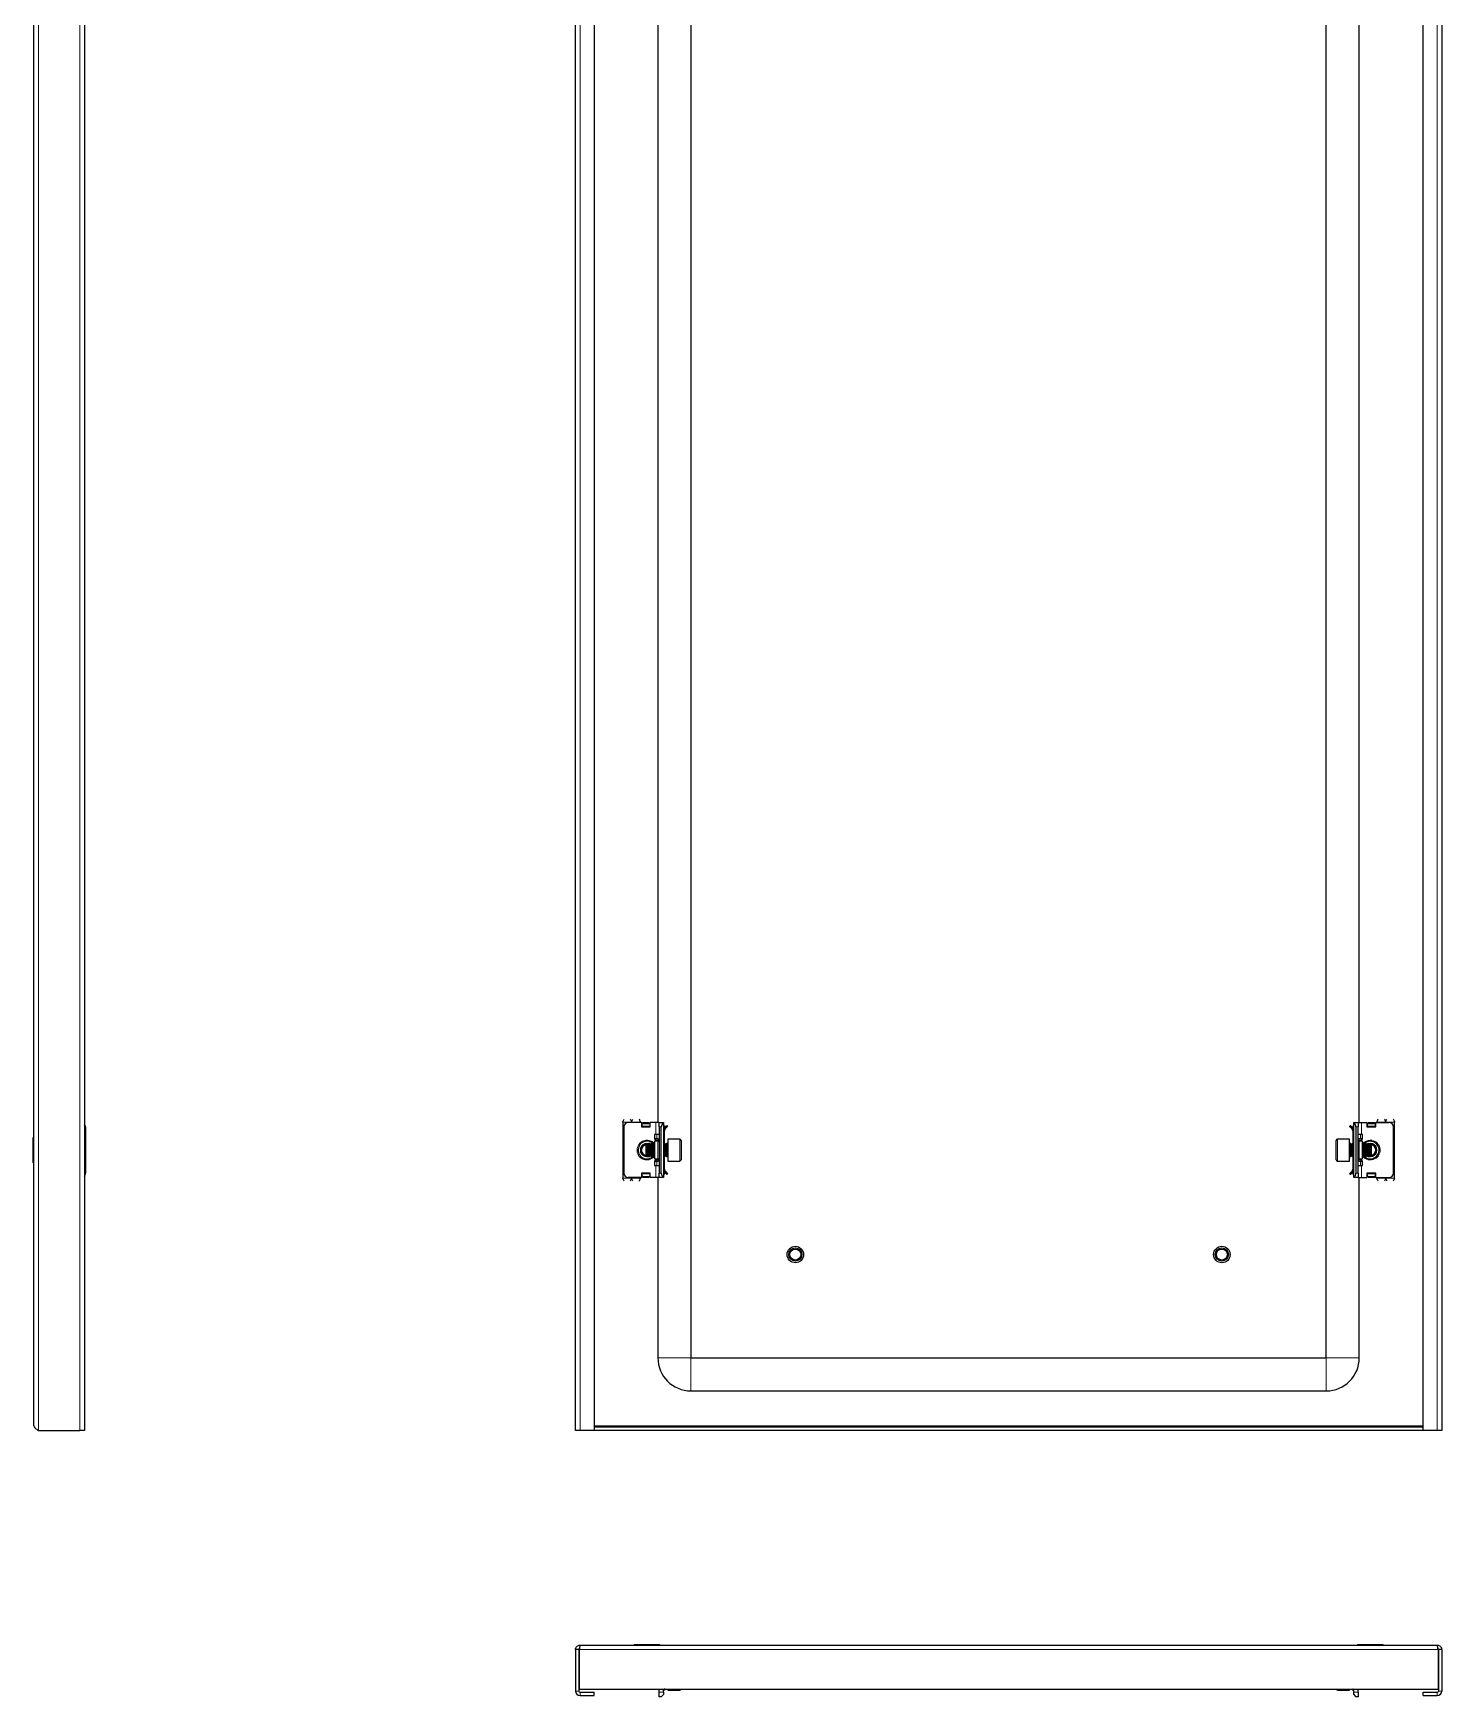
# Model space of a CAD drawing. Header units: millimetres. Extents: x -82 to 1509, y -1292 to 1206.
# Drawn here: x 868 to 1509, y -1281 to -525 of the extents above; entities that cross this region are included whole.
import ezdxf

# ---------------------------------------------------------------- set-up
doc = ezdxf.new("R2010")
doc.units = ezdxf.units.MM

msp = doc.modelspace()

# ---------------------------------------------------------------- linework, layer by layer
at = {"color": 7, "linetype": 'Continuous', "lineweight": 25}
for p, q in [((868.5, -1158.31), (868.5, 992.49)), ((891.5, 994.59), (891.5, -1160.41)), ((1114.83, -1160.41), (1114.83, 994.59)), ((1123.33, 994.59), (1123.33, -1160.41)), ((1500.33, -1160.41), (1500.33, 994.59)), ((1508.83, 994.59), (1508.83, -1160.41)), ((1167.33, 961.59), (1167.33, -1127.41)), ((1456.33, -1127.41), (1456.33, 961.59)), ((1152.33, -370.41), (1152.33, -1020.41)), ((1471.33, -1020.41), (1471.33, -370.41)), ((1136.33, -1020.16), (1136.33, -1045.66)), ((1144.83, -1020.41), (1138.83, -1020.41)), ((1144.33, -1020.16), (1144.33, -1020.41)), ((1144.83, -1020.41), (1144.83, -1022.41)), ((1145.03, -1020.53), (1144.83, -1020.53)), ((1145.03, -1022.41), (1145.03, -1020.53)), ((1145.08, -1020.79), (1145.58, -1020.44)), ((1145.58, -1020.79), (1145.08, -1021.15)), ((1145.08, -1021.15), (1145.08, -1020.79)), ((1145.58, -1020.44), (1145.58, -1020.79)), ((1145.58, -1020.44), (1148.08, -1020.44)), ((1145.58, -1020.79), (1148.08, -1020.79)), ((1148.08, -1020.79), (1148.08, -1020.44)), ((1148.08, -1020.44), (1148.58, -1020.79)), ((1148.58, -1021.15), (1148.08, -1020.79)), ((1148.58, -1020.79), (1148.58, -1021.15)), ((1148.83, -1022.41), (1148.83, -1020.41)), ((1151.33, -1020.41), (1148.83, -1020.41)), ((1152.83, -1020.41), (1151.33, -1020.41)), ((1152.83, -1022.41), (1152.83, -1020.41)), ((1152.83, -1020.41), (1154.83, -1020.41)), ((1154.83, -1020.41), (1154.83, -1020.68)), ((1154.83, -1020.68), (1154.83, -1045.15)), ((1468.83, -1020.41), (1470.83, -1020.41)), ((1468.83, -1020.68), (1468.83, -1020.41)), ((1468.83, -1045.15), (1468.83, -1020.68)), ((1470.83, -1020.41), (1470.83, -1022.41)), ((1470.83, -1020.41), (1472.33, -1020.41)), ((1472.33, -1020.41), (1474.83, -1020.41)), ((1474.83, -1020.41), (1474.83, -1022.41)), ((1475.08, -1020.79), (1475.58, -1020.44)), ((1475.58, -1020.79), (1475.08, -1021.15)), ((1475.08, -1021.15), (1475.08, -1020.79)), ((1475.58, -1020.44), (1475.58, -1020.79)), ((1475.58, -1020.44), (1478.08, -1020.44)), ((1475.58, -1020.79), (1478.08, -1020.79)), ((1478.08, -1020.79), (1478.08, -1020.44)), ((1478.08, -1020.44), (1478.58, -1020.79)), ((1478.58, -1021.15), (1478.08, -1020.79)), ((1478.58, -1020.79), (1478.58, -1021.15)), ((1478.63, -1020.53), (1478.63, -1022.41)), ((1478.83, -1020.53), (1478.63, -1020.53)), ((1478.83, -1020.41), (1484.83, -1020.41)), ((1478.83, -1022.41), (1478.83, -1020.41)), ((1479.33, -1020.41), (1479.33, -1020.16)), ((1487.33, -1045.66), (1487.33, -1020.16)), ((868.5, -1027.13), (868.2, -1027.13)), ((868.2, -1035.06), (868.2, -1027.13)), ((892, -1022.41), (892, -1043.41)), ((1136.83, -1022.41), (1136.83, -1043.41)), ((1144.83, -1022.41), (1148.83, -1022.41)), ((1145.08, -1022.06), (1145.08, -1021.15)), ((1145.08, -1022.41), (1145.08, -1022.06)), ((1148.58, -1021.15), (1148.58, -1022.06)), ((1148.58, -1022.06), (1148.58, -1022.41)), ((1150.83, -1025.91), (1150.83, -1027.91)), ((1151.33, -1025.91), (1150.83, -1025.91)), ((1150.83, -1027.66), (1151.83, -1027.66)), ((1150.83, -1027.91), (1152.51, -1028.88)), ((1152.83, -1025.91), (1151.33, -1025.91)), ((1151.83, -1027.66), (1152.33, -1027.66)), ((1152.33, -1027.66), (1152.33, -1028.78)), ((1152.83, -1022.41), (1152.83, -1043.41)), ((1153.83, -1043.41), (1153.83, -1022.41)), ((1154.83, -1021.5), (1155.04, -1021.71)), ((1155.33, -1024.16), (1154.83, -1024.16)), ((1155.33, -1027.66), (1154.83, -1027.66)), ((1155.33, -1022.41), (1155.33, -1022.87)), ((1155.33, -1027.66), (1155.33, -1024.16)), ((1155.33, -1029.91), (1155.33, -1027.66)), ((1155.42, -1022.75), (1156.39, -1021.77)), ((1155.77, -1023.1), (1155.42, -1022.75)), ((1155.77, -1023.1), (1156.75, -1022.13)), ((1156.39, -1021.77), (1156.75, -1022.13)), ((1162.23, -1027.91), (1156.83, -1027.91)), ((1156.83, -1027.91), (1156.83, -1037.54)), ((1162.83, -1028.51), (1162.83, -1036.98)), ((1460.83, -1037.31), (1460.83, -1028.51)), ((1466.83, -1027.91), (1461.43, -1027.91)), ((1466.83, -1037.91), (1466.83, -1027.91)), ((1467.27, -1021.77), (1466.92, -1022.13)), ((1467.89, -1023.1), (1466.92, -1022.13)), ((1468.25, -1022.75), (1467.27, -1021.77)), ((1467.89, -1023.1), (1468.25, -1022.75)), ((1468.33, -1022.41), (1468.33, -1022.81)), ((1468.33, -1024.16), (1468.83, -1024.16)), ((1468.33, -1024.16), (1468.33, -1027.66)), ((1468.83, -1027.66), (1468.33, -1027.66)), ((1468.33, -1027.66), (1468.33, -1029.91)), ((1468.62, -1021.71), (1468.83, -1021.5)), ((1469.83, -1022.41), (1469.83, -1043.41)), ((1470.83, -1043.41), (1470.83, -1022.41)), ((1472.33, -1025.91), (1470.83, -1025.91)), ((1471.16, -1028.88), (1472.83, -1027.91)), ((1471.33, -1028.78), (1471.33, -1027.66)), ((1471.33, -1027.66), (1471.83, -1027.66)), ((1471.83, -1027.66), (1472.83, -1027.66)), ((1472.83, -1025.91), (1472.33, -1025.91)), ((1472.83, -1027.91), (1472.83, -1025.91)), ((1474.83, -1022.41), (1478.83, -1022.41)), ((1475.08, -1022.06), (1475.08, -1021.15)), ((1475.08, -1022.41), (1475.08, -1022.06)), ((1478.58, -1021.15), (1478.58, -1022.06)), ((1478.58, -1022.06), (1478.58, -1022.41)), ((1486.83, -1043.41), (1486.83, -1022.41)), ((868.2, -1038.7), (868.2, -1035.06)), ((1147.14, -1030.16), (1146.31, -1030.35)), ((1147.39, -1029.91), (1146.83, -1030.47)), ((1146.83, -1030.47), (1146.83, -1035.17)), ((1146.83, -1035.17), (1146.83, -1035.36)), ((1146.83, -1035.36), (1147.39, -1035.91)), ((1147.44, -1029.91), (1147.39, -1029.91)), ((1147.39, -1029.91), (1147.39, -1035.69)), ((1147.39, -1035.69), (1147.39, -1035.91)), ((1147.39, -1035.91), (1147.44, -1035.91)), ((1147.83, -1030.47), (1147.44, -1029.91)), ((1147.44, -1029.91), (1147.44, -1031.77)), ((1147.44, -1031.77), (1147.44, -1035.91)), ((1147.44, -1035.91), (1147.83, -1035.36)), ((1147.99, -1030.24), (1147.62, -1030.17)), ((1148.22, -1029.91), (1147.83, -1030.47)), ((1147.83, -1030.47), (1147.83, -1031.98)), ((1147.83, -1031.98), (1147.83, -1035.36)), ((1147.83, -1035.36), (1148.22, -1035.91)), ((1148.44, -1029.91), (1148.22, -1029.91)), ((1148.22, -1029.91), (1148.22, -1031.77)), ((1148.22, -1031.77), (1148.22, -1035.91)), ((1148.22, -1035.91), (1148.44, -1035.91)), ((1148.83, -1030.47), (1148.44, -1029.91)), ((1148.44, -1029.91), (1148.44, -1031.77)), ((1148.44, -1031.77), (1148.44, -1035.91)), ((1148.44, -1035.91), (1148.83, -1035.36)), ((1148.66, -1030.22), (1148.91, -1030.36)), ((1148.91, -1035.47), (1148.66, -1035.6)), ((1149.22, -1029.91), (1148.83, -1030.47)), ((1148.83, -1030.47), (1148.83, -1031.98)), ((1148.83, -1031.98), (1148.83, -1035.36)), ((1148.83, -1035.36), (1149.22, -1035.91)), ((1149.44, -1029.91), (1149.22, -1029.91)), ((1149.22, -1029.91), (1149.22, -1031.77)), ((1149.22, -1031.77), (1149.22, -1035.91)), ((1149.22, -1035.91), (1149.44, -1035.91)), ((1149.83, -1030.47), (1149.44, -1029.91)), ((1149.44, -1029.91), (1149.44, -1031.77)), ((1149.44, -1031.77), (1149.44, -1035.91)), ((1149.44, -1035.91), (1149.83, -1035.36)), ((1150.22, -1029.91), (1149.83, -1030.47)), ((1149.83, -1030.47), (1149.83, -1031.98)), ((1149.83, -1031.98), (1149.83, -1035.36)), ((1149.83, -1035.36), (1150.22, -1035.91)), ((1150.44, -1029.91), (1150.22, -1029.91)), ((1150.22, -1029.91), (1150.22, -1031.77)), ((1150.22, -1031.77), (1150.22, -1035.91)), ((1150.22, -1035.91), (1150.44, -1035.91)), ((1150.83, -1030.47), (1150.44, -1029.91)), ((1150.44, -1029.91), (1150.44, -1031.77)), ((1150.44, -1031.77), (1150.44, -1035.91)), ((1150.44, -1035.91), (1150.83, -1035.36)), ((1152.33, -1028.91), (1150.83, -1028.91)), ((1150.83, -1028.91), (1150.83, -1036.91)), ((1155.22, -1029.91), (1154.83, -1030.47)), ((1154.83, -1035.36), (1155.22, -1035.91)), ((1155.44, -1029.91), (1155.22, -1029.91)), ((1155.22, -1029.91), (1155.22, -1031.77)), ((1155.22, -1031.77), (1155.22, -1035.91)), ((1155.22, -1035.91), (1155.44, -1035.91)), ((1155.33, -1038.16), (1155.33, -1035.91)), ((1155.83, -1030.47), (1155.44, -1029.91)), ((1155.44, -1029.91), (1155.44, -1031.77)), ((1155.44, -1031.77), (1155.44, -1035.91)), ((1155.44, -1035.91), (1155.83, -1035.36)), ((1156.22, -1029.91), (1155.83, -1030.47)), ((1155.83, -1030.47), (1155.83, -1031.98)), ((1155.83, -1031.98), (1155.83, -1035.36)), ((1155.83, -1035.36), (1156.22, -1035.91)), ((1156.58, -1029.91), (1156.22, -1029.91)), ((1156.22, -1029.91), (1156.22, -1031.77)), ((1156.22, -1031.77), (1156.22, -1035.91)), ((1156.22, -1035.91), (1156.58, -1035.91)), ((1467.44, -1029.91), (1467.08, -1029.91)), ((1467.08, -1035.91), (1467.44, -1035.91)), ((1467.83, -1030.47), (1467.44, -1029.91)), ((1467.44, -1031.77), (1467.44, -1029.91)), ((1467.44, -1035.91), (1467.44, -1031.77)), ((1467.44, -1035.91), (1467.83, -1035.36)), ((1468.22, -1029.91), (1467.83, -1030.47)), ((1467.83, -1031.98), (1467.83, -1030.47)), ((1467.83, -1035.36), (1467.83, -1031.98)), ((1467.83, -1035.36), (1468.22, -1035.91)), ((1468.44, -1029.91), (1468.22, -1029.91)), ((1468.22, -1031.77), (1468.22, -1029.91)), ((1468.22, -1035.91), (1468.22, -1031.77)), ((1468.22, -1035.91), (1468.44, -1035.91)), ((1468.33, -1035.91), (1468.33, -1038.16)), ((1468.83, -1030.47), (1468.44, -1029.91)), ((1468.44, -1031.77), (1468.44, -1029.91)), ((1468.44, -1035.91), (1468.44, -1031.77)), ((1468.44, -1035.91), (1468.83, -1035.36)), ((1472.83, -1028.91), (1471.33, -1028.91)), ((1472.83, -1036.91), (1472.83, -1028.91)), ((1473.22, -1029.91), (1472.83, -1030.47)), ((1472.83, -1035.36), (1473.22, -1035.91)), ((1473.44, -1029.91), (1473.22, -1029.91)), ((1473.22, -1031.77), (1473.22, -1029.91)), ((1473.22, -1035.91), (1473.22, -1031.77)), ((1473.22, -1035.91), (1473.44, -1035.91)), ((1473.83, -1030.47), (1473.44, -1029.91)), ((1473.44, -1031.77), (1473.44, -1029.91)), ((1473.44, -1035.91), (1473.44, -1031.77)), ((1473.44, -1035.91), (1473.83, -1035.36)), ((1474.22, -1029.91), (1473.83, -1030.47)), ((1473.83, -1031.98), (1473.83, -1030.47)), ((1473.83, -1035.36), (1473.83, -1031.98)), ((1473.83, -1035.36), (1474.22, -1035.91)), ((1474.44, -1029.91), (1474.22, -1029.91)), ((1474.22, -1031.77), (1474.22, -1029.91)), ((1474.22, -1035.91), (1474.22, -1031.77)), ((1474.22, -1035.91), (1474.44, -1035.91)), ((1474.83, -1030.47), (1474.44, -1029.91)), ((1474.44, -1031.77), (1474.44, -1029.91)), ((1474.44, -1035.91), (1474.44, -1031.77)), ((1474.44, -1035.91), (1474.83, -1035.36)), ((1474.76, -1030.36), (1475, -1030.22)), ((1475, -1035.6), (1474.76, -1035.47)), ((1475.22, -1029.91), (1474.83, -1030.47)), ((1474.83, -1031.98), (1474.83, -1030.47)), ((1474.83, -1035.36), (1474.83, -1031.98)), ((1474.83, -1035.36), (1475.22, -1035.91)), ((1475.44, -1029.91), (1475.22, -1029.91)), ((1475.22, -1031.77), (1475.22, -1029.91)), ((1475.22, -1035.91), (1475.22, -1031.77)), ((1475.22, -1035.91), (1475.44, -1035.91)), ((1475.83, -1030.47), (1475.44, -1029.91)), ((1475.44, -1031.77), (1475.44, -1029.91)), ((1475.44, -1035.91), (1475.44, -1031.77)), ((1475.44, -1035.91), (1475.83, -1035.36)), ((1476.04, -1030.17), (1475.67, -1030.24)), ((1476.22, -1029.91), (1475.83, -1030.47)), ((1475.83, -1031.98), (1475.83, -1030.47)), ((1475.83, -1035.36), (1475.83, -1031.98)), ((1475.83, -1035.36), (1476.22, -1035.91)), ((1476.28, -1029.91), (1476.22, -1029.91)), ((1476.22, -1031.77), (1476.22, -1029.91)), ((1476.22, -1035.91), (1476.22, -1031.77)), ((1476.22, -1035.91), (1476.28, -1035.91)), ((1476.83, -1030.47), (1476.28, -1029.91)), ((1476.28, -1035.91), (1476.28, -1029.91)), ((1476.28, -1035.91), (1476.83, -1035.36)), ((1477.35, -1030.35), (1476.52, -1030.16)), ((1476.83, -1035.36), (1476.83, -1030.47)), ((868.2, -1038.7), (868.5, -1038.7)), ((1148.83, -1043.41), (1144.83, -1043.41)), ((1144.83, -1043.41), (1144.83, -1045.41)), ((1145.03, -1045.3), (1145.03, -1043.41)), ((1145.08, -1043.77), (1145.08, -1043.41)), ((1148.58, -1043.41), (1148.58, -1043.77)), ((1148.83, -1045.41), (1148.83, -1043.41)), ((1150.83, -1036.91), (1152.33, -1036.91)), ((1152.51, -1036.95), (1150.83, -1037.91)), ((1150.83, -1037.91), (1150.83, -1039.91)), ((1151.83, -1038.16), (1150.83, -1038.16)), ((1150.83, -1039.91), (1151.33, -1039.91)), ((1151.33, -1039.91), (1152.83, -1039.91)), ((1152.33, -1038.16), (1151.83, -1038.16)), ((1152.33, -1037.05), (1152.33, -1038.16)), ((1152.83, -1045.41), (1152.83, -1043.41)), ((1154.83, -1038.16), (1155.33, -1038.16)), ((1155.33, -1041.66), (1154.83, -1041.66)), ((1155.33, -1041.66), (1155.33, -1038.16)), ((1155.33, -1043.41), (1155.33, -1043.02)), ((1155.77, -1042.72), (1155.42, -1043.08)), ((1155.42, -1043.08), (1156.39, -1044.05)), ((1155.77, -1042.72), (1156.75, -1043.7)), ((1156.83, -1037.54), (1156.83, -1037.91)), ((1156.83, -1037.91), (1162.23, -1037.91)), ((1162.83, -1036.98), (1162.83, -1037.31)), ((1461.43, -1037.91), (1466.83, -1037.91)), ((1467.89, -1042.72), (1466.92, -1043.7)), ((1468.25, -1043.08), (1467.27, -1044.05)), ((1467.89, -1042.72), (1468.25, -1043.08)), ((1468.33, -1038.16), (1468.33, -1041.66)), ((1468.33, -1038.16), (1468.83, -1038.16)), ((1468.33, -1041.66), (1468.83, -1041.66)), ((1468.33, -1043.41), (1468.33, -1042.95)), ((1470.83, -1039.91), (1472.33, -1039.91)), ((1470.83, -1043.41), (1470.83, -1045.41)), ((1472.83, -1037.91), (1471.16, -1036.95)), ((1471.33, -1036.91), (1472.83, -1036.91)), ((1471.33, -1038.16), (1471.33, -1037.05)), ((1471.83, -1038.16), (1471.33, -1038.16)), ((1472.83, -1038.16), (1471.83, -1038.16)), ((1472.33, -1039.91), (1472.83, -1039.91)), ((1472.83, -1039.91), (1472.83, -1037.91)), ((1474.83, -1043.41), (1474.83, -1045.41)), ((1478.83, -1043.41), (1474.83, -1043.41)), ((1475.08, -1043.77), (1475.08, -1043.41)), ((1478.58, -1043.41), (1478.58, -1043.77)), ((1478.63, -1043.41), (1478.63, -1045.3)), ((1478.83, -1045.41), (1478.83, -1043.41)), ((1144.83, -1045.41), (1138.83, -1045.41)), ((1144.33, -1045.41), (1144.33, -1045.66)), ((1144.83, -1045.3), (1145.03, -1045.3)), ((1145.08, -1044.68), (1145.08, -1043.77)), ((1145.08, -1044.68), (1145.58, -1045.04)), ((1145.08, -1045.04), (1145.08, -1044.68)), ((1145.58, -1045.39), (1145.08, -1045.04)), ((1148.08, -1045.04), (1145.58, -1045.04)), ((1145.58, -1045.04), (1145.58, -1045.39)), ((1148.08, -1045.39), (1145.58, -1045.39)), ((1148.08, -1045.04), (1148.58, -1044.68)), ((1148.08, -1045.39), (1148.08, -1045.04)), ((1148.58, -1045.04), (1148.08, -1045.39)), ((1148.58, -1043.77), (1148.58, -1044.68)), ((1148.58, -1044.68), (1148.58, -1045.04)), ((1151.33, -1045.41), (1148.83, -1045.41)), ((1152.83, -1045.41), (1151.33, -1045.41)), ((1152.33, -1045.41), (1152.33, -1127.41)), ((1154.83, -1045.41), (1152.83, -1045.41)), ((1155.04, -1044.12), (1154.83, -1044.33)), ((1154.83, -1045.15), (1154.83, -1045.41)), ((1156.39, -1044.05), (1156.75, -1043.7)), ((1467.27, -1044.05), (1466.92, -1043.7)), ((1468.83, -1044.33), (1468.62, -1044.12)), ((1468.83, -1045.41), (1468.83, -1045.15)), ((1470.83, -1045.41), (1468.83, -1045.41)), ((1470.83, -1045.41), (1472.33, -1045.41)), ((1471.33, -1127.41), (1471.33, -1045.41)), ((1472.33, -1045.41), (1474.83, -1045.41)), ((1475.08, -1044.68), (1475.08, -1043.77)), ((1475.08, -1045.04), (1475.08, -1044.68)), ((1475.08, -1044.68), (1475.58, -1045.04)), ((1475.58, -1045.39), (1475.08, -1045.04)), ((1475.58, -1045.04), (1475.58, -1045.39)), ((1478.08, -1045.04), (1475.58, -1045.04)), ((1478.08, -1045.39), (1475.58, -1045.39)), ((1478.08, -1045.04), (1478.58, -1044.68)), ((1478.08, -1045.39), (1478.08, -1045.04)), ((1478.58, -1045.04), (1478.08, -1045.39)), ((1478.58, -1043.77), (1478.58, -1044.68)), ((1478.58, -1044.68), (1478.58, -1045.04)), ((1478.63, -1045.3), (1478.83, -1045.3)), ((1478.83, -1045.41), (1484.83, -1045.41)), ((1479.33, -1045.66), (1479.33, -1045.41)), ((1167.33, -1127.41), (1456.33, -1127.41)), ((1167.33, -1142.41), (1456.33, -1142.41)), ((870.6, -1160.41), (889.4, -1160.41)), ((891.5, -1160.41), (889.4, -1160.41)), ((1116.93, -1160.41), (1114.83, -1160.41)), ((1123.33, -1160.41), (1116.93, -1160.41)), ((1500.33, -1158.91), (1123.33, -1158.91)), ((1500.33, -1160.41), (1123.33, -1160.41)), ((1506.73, -1160.41), (1500.33, -1160.41)), ((1508.83, -1160.41), (1506.73, -1160.41)), ((1116.33, -1260.06), (1114.83, -1260.06)), ((1114.83, -1260.06), (1114.83, -1278.86)), ((1116.33, -1260.06), (1116.33, -1278.86)), ((1116.53, -1260.06), (1116.53, -1277.96)), ((1116.93, -1257.96), (1506.73, -1257.96)), ((1141.55, -1257.66), (1141.55, -1257.96)), ((1141.55, -1257.66), (1153.12, -1257.66)), ((1153.12, -1257.96), (1153.12, -1257.66)), ((1470.55, -1257.66), (1470.55, -1257.96)), ((1470.55, -1257.66), (1481.7, -1257.66)), ((1481.7, -1257.66), (1482.12, -1257.66)), ((1482.12, -1257.96), (1482.12, -1257.66)), ((1507.13, -1260.06), (1507.13, -1277.96)), ((1508.83, -1260.06), (1507.33, -1260.06)), ((1507.33, -1260.06), (1507.33, -1278.86)), ((1508.83, -1260.06), (1508.83, -1278.86)), ((1116.53, -1277.96), (1507.13, -1277.96)), ((1152.83, -1279.46), (1152.83, -1277.96)), ((1154.83, -1279.46), (1154.83, -1277.96)), ((1156.83, -1277.96), (1156.83, -1278.46)), ((1466.83, -1278.46), (1466.83, -1277.96)), ((1468.83, -1279.46), (1468.83, -1277.96)), ((1470.83, -1279.46), (1470.83, -1277.96)), ((1116.93, -1279.46), (1123.33, -1279.46)), ((1116.93, -1280.96), (1123.33, -1280.96)), ((1123.33, -1280.96), (1123.33, -1279.46)), ((1152.83, -1281.46), (1152.83, -1279.46)), ((1153.83, -1281.46), (1152.83, -1281.46)), ((1153.83, -1281.46), (1154.83, -1280.46)), ((1155.33, -1278.46), (1154.83, -1278.46)), ((1154.83, -1279.46), (1154.83, -1280.46)), ((1156.83, -1278.46), (1162.23, -1278.46)), ((1461.43, -1278.46), (1466.83, -1278.46)), ((1468.33, -1278.46), (1468.83, -1278.46)), ((1468.83, -1280.46), (1468.83, -1279.46)), ((1468.83, -1280.46), (1469.83, -1281.46)), ((1470.83, -1281.46), (1469.83, -1281.46)), ((1470.83, -1279.46), (1470.83, -1281.46)), ((1500.33, -1280.96), (1500.33, -1279.46)), ((1500.33, -1279.46), (1506.73, -1279.46)), ((1500.33, -1280.96), (1506.73, -1280.96))]:
    msp.add_line(p, q, dxfattribs=at)
at = {"color": 8, "linetype": 'Continuous', "lineweight": 18}
for p, q in [((870.6, -1160.41), (870.6, 994.59)), ((889.4, -1160.41), (889.4, 994.59)), ((1116.93, 994.59), (1116.93, -1160.41)), ((1506.73, 994.59), (1506.73, -1160.41)), ((1136.33, -1020.16), (1140.33, -1020.16)), ((1140.33, -1020.16), (1144.33, -1020.16)), ((1151.33, -1020.41), (1151.33, -1025.91)), ((1472.33, -1025.91), (1472.33, -1020.41)), ((1479.33, -1020.16), (1483.33, -1020.16)), ((1487.33, -1020.16), (1483.33, -1020.16)), ((1148.58, -1022.06), (1145.08, -1022.06)), ((1151.83, -1025.91), (1151.83, -1027.66)), ((1153.83, -1022.41), (1152.83, -1022.41)), ((1154.83, -1021.91), (1155.04, -1021.71)), ((1154.83, -1022.41), (1155.33, -1022.41)), ((1162.23, -1037.54), (1162.23, -1027.91)), ((1461.43, -1027.91), (1461.43, -1037.91)), ((1468.83, -1022.41), (1468.33, -1022.41)), ((1468.83, -1021.91), (1468.62, -1021.71)), ((1470.83, -1022.41), (1469.83, -1022.41)), ((1471.83, -1027.66), (1471.83, -1025.91)), ((1478.58, -1022.06), (1475.08, -1022.06)), ((1152.33, -1036.91), (1152.33, -1028.91)), ((1156.58, -1035.91), (1156.58, -1029.91)), ((1467.08, -1029.91), (1467.08, -1035.69)), ((1467.08, -1035.69), (1467.08, -1035.91)), ((1471.33, -1028.91), (1471.33, -1036.91)), ((1151.33, -1039.91), (1151.33, -1045.41)), ((1151.83, -1038.16), (1151.83, -1039.91)), ((1152.83, -1043.41), (1153.83, -1043.41)), ((1154.83, -1043.41), (1155.33, -1043.41)), ((1162.23, -1037.91), (1162.23, -1037.54)), ((1468.83, -1043.41), (1468.33, -1043.41)), ((1469.83, -1043.41), (1470.83, -1043.41)), ((1471.83, -1039.91), (1471.83, -1038.16)), ((1472.33, -1045.41), (1472.33, -1039.91)), ((1136.33, -1045.66), (1140.33, -1045.66)), ((1144.33, -1045.66), (1140.33, -1045.66)), ((1145.08, -1043.77), (1148.58, -1043.77)), ((1154.83, -1043.91), (1155.04, -1044.12)), ((1468.83, -1043.91), (1468.62, -1044.12)), ((1475.08, -1043.77), (1478.58, -1043.77)), ((1483.33, -1045.66), (1479.33, -1045.66)), ((1487.33, -1045.66), (1483.33, -1045.66)), ((1167.33, -1127.41), (1152.33, -1127.41)), ((1167.33, -1127.41), (1167.33, -1142.41)), ((1456.33, -1127.41), (1456.33, -1142.41)), ((1456.33, -1127.41), (1471.33, -1127.41)), ((1500.33, -1158.31), (1123.33, -1158.31)), ((1116.53, -1260.06), (1507.13, -1260.06)), ((1162.23, -1278.46), (1162.23, -1277.96)), ((1461.43, -1277.96), (1461.43, -1278.46)), ((1116.33, -1278.86), (1114.83, -1278.86)), ((1116.93, -1279.46), (1116.93, -1280.96)), ((1152.83, -1279.46), (1154.83, -1279.46)), ((1468.83, -1279.46), (1470.83, -1279.46)), ((1506.73, -1279.46), (1506.73, -1280.96)), ((1507.33, -1278.86), (1508.83, -1278.86))]:
    msp.add_line(p, q, dxfattribs=at)
at = {"color": 7, "linetype": 'Continuous', "lineweight": 25, "flags": 128}
for points in [[(1147.62, -1035.66), (1147.87, -1035.62), (1147.99, -1035.59)], [(1475.67, -1035.59), (1475.8, -1035.62), (1476.04, -1035.66)]]:
    msp.add_lwpolyline(points, dxfattribs=at)
at = {"color": 7, "linetype": 'Continuous', "lineweight": 25}
for centre, radius in [((1214.83, -1080.41), 3.75), ((1214.83, -1080.41), 3), ((1214.83, -1080.41), 2.5), ((1408.83, -1080.41), 3.75), ((1408.83, -1080.41), 3), ((1408.83, -1080.41), 2.5)]:
    msp.add_circle(centre, radius, dxfattribs=at)
for centre, radius, start, end in [((1138.83, -1022.41), 2, 90, 180), ((1155.83, -1022.41), 2, 120, 180), ((1467.83, -1022.41), 2, 0, 60), ((1484.83, -1022.41), 2, 0, 90), ((890, -1022.41), 2, 0, 41.40962), ((1152.33, -1028.41), 0.5, 270, 0), ((1154.33, -1022.41), 1, 0, 45), ((1162.23, -1028.51), 0.6, 0, 90), ((1461.43, -1028.51), 0.6, 90, 180), ((1469.33, -1022.41), 1, 135, 180), ((1471.33, -1028.41), 0.5, 180, 270), ((1147.33, -1032.91), 4, 45.71765, 270), ((1147.33, -1032.91), 3, 74.33161, 285.66839), ((1147.33, -1032.91), 2.76, 111.7574, 265.98739), ((1147.33, -1032.91), 2.45, 101.79772, 201.7574), ((1147.33, -1032.91), 2.45, 201.7574, 258.20228), ((1147.33, -1032.91), 4, 270, 314.28235), ((1156.58, -1029.66), 0.25, 270, 0), ((1156.58, -1036.16), 0.25, 360, 90), ((1467.08, -1029.66), 0.25, 180, 270), ((1467.08, -1036.16), 0.25, 90, 180), ((1476.33, -1032.91), 4, 90, 134.28235), ((1476.33, -1032.91), 4, 225.71765, 90), ((1476.33, -1032.91), 3, 254.33161, 105.66839), ((1476.33, -1032.91), 2.76, 274.01261, 68.2426), ((1476.33, -1032.91), 2.45, 281.79772, 78.20228), ((890, -1043.41), 2, 318.59038, 0), ((1138.83, -1043.41), 2, 180, 270), ((1152.33, -1037.41), 0.5, 0, 90), ((1155.83, -1043.41), 2, 180, 240), ((1154.33, -1043.41), 1, 315, 0), ((1162.23, -1037.31), 0.6, 270, 360), ((1461.43, -1037.31), 0.6, 180, 270), ((1469.33, -1043.41), 1, 180, 225), ((1467.83, -1043.41), 2, 300, 0), ((1471.33, -1037.41), 0.5, 90, 180), ((1484.83, -1043.41), 2, 270, 0), ((1167.33, -1127.41), 15, 180, 270), ((1456.33, -1127.41), 15, 270, 0), ((1162.23, -1277.86), 0.6, 270, 350.40593), ((1461.43, -1277.86), 0.6, 189.59407, 270), ((1116.93, -1278.86), 2.1, 180, 270), ((1116.93, -1278.86), 0.6, 180, 270), ((1506.73, -1278.86), 2.1, 270, 0), ((1506.73, -1278.86), 0.6, 270, 0)]:
    msp.add_arc(centre, radius, start, end, dxfattribs=at)
at = {"color": 8, "linetype": 'Continuous', "lineweight": 18}
for centre, start, end in [((1147.33, -1032.91), 38.94244, 270), ((1476.33, -1032.91), 218.94244, 90), ((1476.33, -1032.91), 90, 141.05756), ((1147.33, -1032.91), 270, 321.05756)]:
    msp.add_arc(centre, 4.5, start, end, dxfattribs=at)
at = {"color": 7, "linetype": 'Continuous', "lineweight": 25}
for points, knots in [([(1136.33, -1020.16), (1136.43, -1019.92), (1136.62, -1019.43), (1136.81, -1019.04), (1136.9, -1018.84)], [0, 0, 0, 0, 0.5020654, 1, 1, 1, 1]), ([(1139.76, -1018.85), (1139.84, -1019.01), (1140.01, -1019.36), (1140.21, -1019.84), (1140.32, -1020.12), (1140.33, -1020.16)], [0, 0, 0, 0, 0.4154826, 0.9171518, 1, 1, 1, 1]), ([(1140.33, -1020.16), (1140.43, -1019.92), (1140.62, -1019.43), (1140.81, -1019.04), (1140.9, -1018.84)], [0, 0, 0, 0, 0.5020654, 1, 1, 1, 1]), ([(1143.76, -1018.85), (1143.84, -1019.01), (1144.01, -1019.36), (1144.21, -1019.84), (1144.32, -1020.12), (1144.33, -1020.16)], [0, 0, 0, 0, 0.4154826, 0.9171518, 1, 1, 1, 1]), ([(1479.33, -1020.16), (1479.38, -1020.04), (1479.47, -1019.8), (1479.62, -1019.45), (1479.76, -1019.12), (1479.86, -1018.94), (1479.9, -1018.84)], [0, 0, 0, 0, 0.247454, 0.50208, 0.749534, 1, 1, 1, 1]), ([(1482.76, -1018.85), (1482.84, -1019.01), (1483.01, -1019.36), (1483.21, -1019.84), (1483.32, -1020.12), (1483.33, -1020.16)], [0, 0, 0, 0, 0.415483, 0.917152, 1, 1, 1, 1]), ([(1483.33, -1020.16), (1483.43, -1019.92), (1483.62, -1019.43), (1483.81, -1019.04), (1483.9, -1018.84)], [0, 0, 0, 0, 0.502065, 1, 1, 1, 1]), ([(1486.76, -1018.85), (1486.84, -1019.01), (1487.01, -1019.36), (1487.21, -1019.84), (1487.32, -1020.12), (1487.33, -1020.16)], [0, 0, 0, 0, 0.415483, 0.917152, 1, 1, 1, 1]), ([(1155.42, -1022.75), (1155.26, -1022.94), (1154.96, -1023.32), (1154.84, -1023.84), (1154.83, -1024.12), (1154.83, -1024.16)], [0, 0, 0, 0, 0.4618628, 0.9237257, 1, 1, 1, 1]), ([(1155.77, -1023.1), (1155.65, -1023.25), (1155.47, -1023.48), (1155.35, -1023.86), (1155.34, -1024.06), (1155.33, -1024.16)], [0, 0, 0, 0, 0.4850424, 0.7384039, 1, 1, 1, 1]), ([(1468.33, -1024.16), (1468.31, -1023.97), (1468.28, -1023.68), (1468.09, -1023.33), (1467.96, -1023.18), (1467.89, -1023.1)], [0, 0, 0, 0, 0.485042, 0.738404, 1, 1, 1, 1]), ([(1468.83, -1024.16), (1468.81, -1023.92), (1468.76, -1023.44), (1468.47, -1022.98), (1468.27, -1022.78), (1468.25, -1022.75)], [0, 0, 0, 0, 0.461863, 0.923726, 1, 1, 1, 1]), ([(1154.83, -1041.66), (1154.86, -1041.91), (1154.91, -1042.39), (1155.2, -1042.85), (1155.39, -1043.05), (1155.42, -1043.08)], [0, 0, 0, 0, 0.461863, 0.923726, 1, 1, 1, 1]), ([(1155.33, -1041.66), (1155.35, -1041.85), (1155.38, -1042.14), (1155.57, -1042.5), (1155.7, -1042.65), (1155.77, -1042.72)], [0, 0, 0, 0, 0.485042, 0.738404, 1, 1, 1, 1]), ([(1467.89, -1042.72), (1468.01, -1042.58), (1468.2, -1042.35), (1468.31, -1041.97), (1468.33, -1041.77), (1468.33, -1041.66)], [0, 0, 0, 0, 0.485042, 0.738404, 1, 1, 1, 1]), ([(1468.25, -1043.08), (1468.4, -1042.89), (1468.7, -1042.51), (1468.83, -1041.98), (1468.83, -1041.7), (1468.83, -1041.66)], [0, 0, 0, 0, 0.461863, 0.923726, 1, 1, 1, 1]), ([(1136.9, -1046.98), (1136.82, -1046.82), (1136.65, -1046.47), (1136.46, -1045.98), (1136.35, -1045.7), (1136.33, -1045.66)], [0, 0, 0, 0, 0.415483, 0.917152, 1, 1, 1, 1]), ([(1140.33, -1045.66), (1140.24, -1045.91), (1140.05, -1046.4), (1139.85, -1046.79), (1139.76, -1046.99)], [0, 0, 0, 0, 0.5020654, 1, 1, 1, 1]), ([(1140.9, -1046.98), (1140.82, -1046.82), (1140.65, -1046.47), (1140.46, -1045.98), (1140.35, -1045.7), (1140.33, -1045.66)], [0, 0, 0, 0, 0.4154826, 0.9171518, 1, 1, 1, 1]), ([(1144.33, -1045.66), (1144.28, -1045.78), (1144.19, -1046.03), (1144.05, -1046.37), (1143.9, -1046.7), (1143.81, -1046.89), (1143.76, -1046.99)], [0, 0, 0, 0, 0.247454, 0.50208, 0.749534, 1, 1, 1, 1]), ([(1479.9, -1046.98), (1479.82, -1046.82), (1479.65, -1046.47), (1479.46, -1045.98), (1479.35, -1045.7), (1479.33, -1045.66)], [0, 0, 0, 0, 0.415483, 0.917152, 1, 1, 1, 1]), ([(1483.33, -1045.66), (1483.24, -1045.91), (1483.05, -1046.4), (1482.85, -1046.79), (1482.76, -1046.99)], [0, 0, 0, 0, 0.502065, 1, 1, 1, 1]), ([(1483.9, -1046.98), (1483.82, -1046.82), (1483.65, -1046.47), (1483.46, -1045.98), (1483.35, -1045.7), (1483.33, -1045.66)], [0, 0, 0, 0, 0.415483, 0.917152, 1, 1, 1, 1]), ([(1487.33, -1045.66), (1487.24, -1045.91), (1487.05, -1046.4), (1486.85, -1046.79), (1486.76, -1046.99)], [0, 0, 0, 0, 0.502065, 1, 1, 1, 1]), ([(868.5, -1158.31), (868.5, -1158.49), (868.55, -1158.66), (868.76, -1159.02), (868.91, -1159.19), (869.31, -1159.54), (869.54, -1159.71), (870.05, -1160.06), (870.32, -1160.24), (870.6, -1160.41)], [0, 0, 0, 0, 0.25, 0.25, 0.5, 0.5, 0.75, 0.75, 1, 1, 1, 1]), ([(1114.83, -1260.06), (1114.83, -1259.78), (1114.89, -1259.51), (1115.1, -1259), (1115.25, -1258.77), (1115.64, -1258.38), (1115.87, -1258.23), (1116.38, -1258.02), (1116.65, -1257.96), (1116.93, -1257.96)], [0, 0, 0, 0, 0.25, 0.25, 0.5, 0.5, 0.75, 0.75, 1, 1, 1, 1]), ([(1116.33, -1260.06), (1116.34, -1259.98), (1116.36, -1259.82), (1116.47, -1259.64), (1116.57, -1259.6), (1116.59, -1259.6)], [0, 0, 0, 0, 0.432796, 0.865566, 1, 1, 1, 1]), ([(1116.93, -1257.96), (1116.9, -1257.96), (1116.87, -1258.02), (1116.8, -1258.23), (1116.77, -1258.38), (1116.7, -1258.77), (1116.67, -1259), (1116.6, -1259.51), (1116.57, -1259.79), (1116.53, -1260.06)], [0, 0, 0, 0, 0.25, 0.25, 0.5, 0.5, 0.75, 0.75, 1, 1, 1, 1]), ([(1506.73, -1257.96), (1507.01, -1257.96), (1507.28, -1258.02), (1507.79, -1258.23), (1508.02, -1258.38), (1508.41, -1258.77), (1508.57, -1259), (1508.78, -1259.51), (1508.83, -1259.78), (1508.83, -1260.06)], [0, 0, 0, 0, 0.25, 0.25, 0.5, 0.5, 0.75, 0.75, 1, 1, 1, 1]), ([(1507.13, -1260.06), (1507.1, -1259.79), (1507.07, -1259.51), (1507, -1259), (1506.97, -1258.77), (1506.9, -1258.38), (1506.87, -1258.23), (1506.8, -1258.02), (1506.77, -1257.96), (1506.73, -1257.96)], [0, 0, 0, 0, 0.25, 0.25, 0.5, 0.5, 0.75, 0.75, 1, 1, 1, 1]), ([(1507.07, -1259.58), (1507.11, -1259.6), (1507.27, -1259.71), (1507.3, -1259.9), (1507.33, -1260.06)], [0, 0, 0, 0, 0.207713, 1, 1, 1, 1]), ([(1155.24, -1277.96), (1155.16, -1278.02), (1154.92, -1278.17), (1154.84, -1278.33), (1154.83, -1278.45), (1154.83, -1278.46)], [0, 0, 0, 0, 0.331346, 0.905226, 1, 1, 1, 1]), ([(1155.64, -1277.96), (1155.57, -1278.02), (1155.44, -1278.13), (1155.35, -1278.3), (1155.34, -1278.41), (1155.33, -1278.46)], [0, 0, 0, 0, 0.3603654, 0.6750686, 1, 1, 1, 1]), ([(1468.33, -1278.46), (1468.31, -1278.36), (1468.28, -1278.21), (1468.13, -1278.04), (1468.05, -1277.98), (1468.04, -1277.96)], [0, 0, 0, 0, 0.60297, 0.917931, 1, 1, 1, 1]), ([(1468.83, -1278.46), (1468.81, -1278.37), (1468.78, -1278.2), (1468.53, -1278.03), (1468.42, -1277.96)], [0, 0, 0, 0, 0.5741301, 1, 1, 1, 1])]:
    msp.add_open_spline(points, degree=3, knots=knots, dxfattribs=at)

doc.saveas('drawing.dxf')
